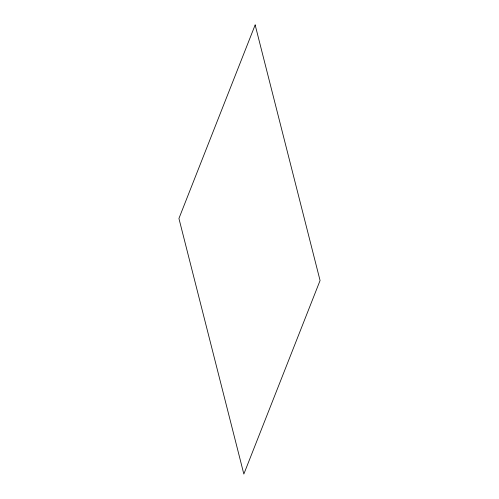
<?xml version="1.0" encoding="UTF-8"?>
<svg xmlns="http://www.w3.org/2000/svg" width="499" height="499" viewBox="0 0 499 499"><rect width="100%" height="100%" fill="white"/><g stroke="black" fill="none" stroke-linecap="round" stroke-linejoin="round"><path stroke-width="0.75" d="M255.157 24.95L178.929 218.475L243.843 474.05L320.071 280.525L255.157 24.95"/></g></svg>
